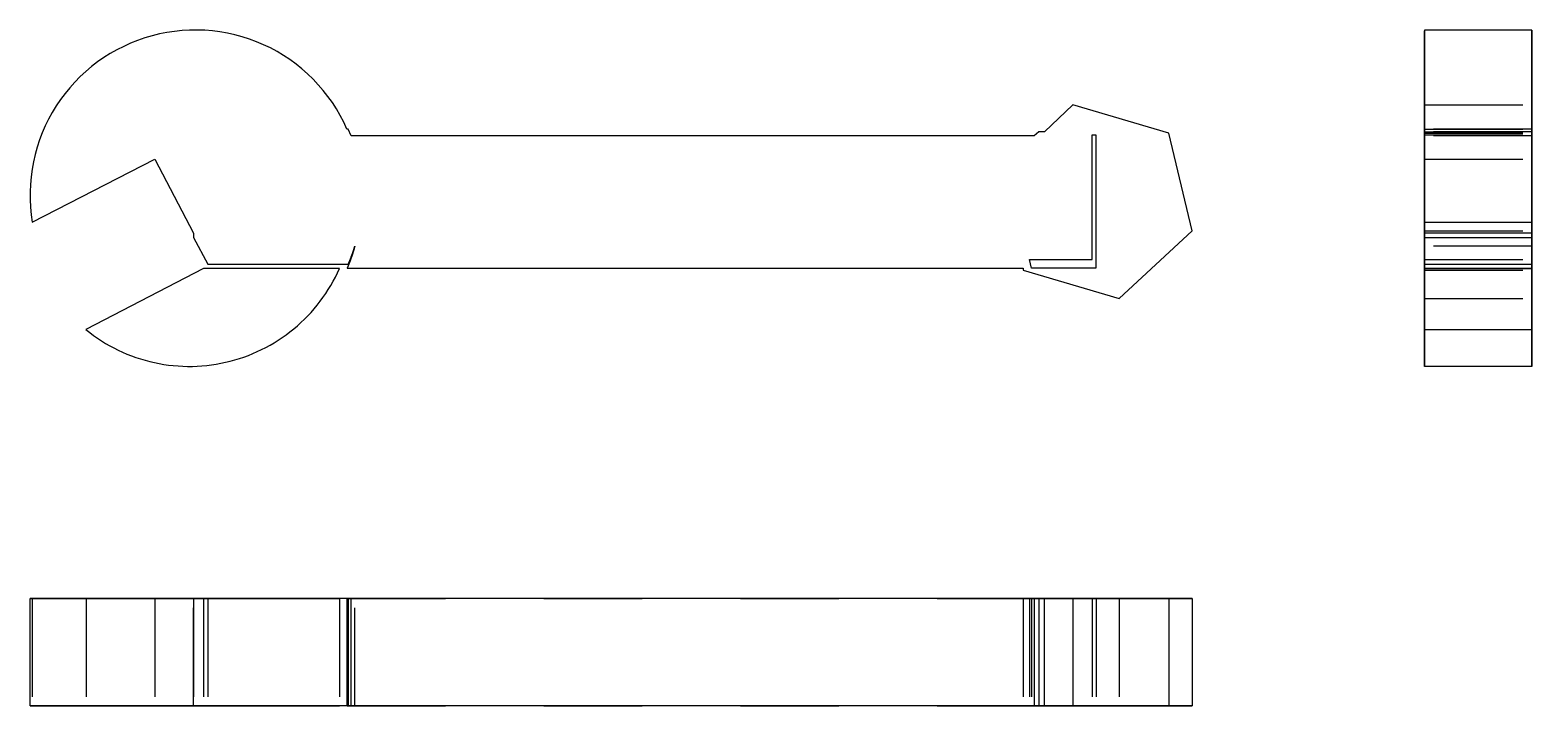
# Model space of a CAD drawing. Extents: x 0 to 1.53, y 0 to 0.69.
import ezdxf

# ---------------------------------------------------------------- set-up
doc = ezdxf.new("R2010")
doc.units = 0
doc.linetypes.add('HIDDEN', pattern=[0.059097, 0.039418, -0.019679])
for name, color, linetype in [('FRONT', 7, 'CONTINUOUS'), ('LEFT', 7, 'CONTINUOUS'), ('LEFT_HID', 7, 'HIDDEN'), ('TOP', 7, 'CONTINUOUS'), ('TOP_HID', 7, 'HIDDEN')]:
    doc.layers.add(name, color=color, linetype=linetype)

msp = doc.modelspace()

# ---------------------------------------------------------------- linework, layer by layer
at = {"layer": 'FRONT'}
for p, q in [((0.154593, 0.687629), (0.146907, 0.686828)), ((0.162307, 0.688077), (0.154593, 0.687629)), ((0.170034, 0.68817), (0.162307, 0.688077)), ((0.177757, 0.687909), (0.170034, 0.68817)), ((0.18546, 0.687293), (0.177757, 0.687909)), ((0.102295, 0.674734), (0.095257, 0.671544)), ((0.109473, 0.677597), (0.102295, 0.674734)), ((0.116774, 0.680128), (0.109473, 0.677597)), ((0.124184, 0.68232), (0.116774, 0.680128)), ((0.131686, 0.68417), (0.124184, 0.68232)), ((0.139266, 0.685674), (0.131686, 0.68417)), ((0.146907, 0.686828), (0.139266, 0.685674)), ((0.193126, 0.686324), (0.18546, 0.687293)), ((0.20074, 0.685003), (0.193126, 0.686324)), ((0.208285, 0.683335), (0.20074, 0.685003)), ((0.215746, 0.681322), (0.208285, 0.683335)), ((0.223106, 0.678968), (0.215746, 0.681322)), ((0.23035, 0.676279), (0.223106, 0.678968)), ((0.237464, 0.67326), (0.23035, 0.676279)), ((0.244431, 0.669918), (0.237464, 0.67326)), ((0.075123, 0.660087), (0.068786, 0.655665)), ((0.081656, 0.664213), (0.075123, 0.660087)), ((0.088372, 0.668035), (0.081656, 0.664213)), ((0.095257, 0.671544), (0.088372, 0.668035)), ((0.251237, 0.666259), (0.244431, 0.669918)), ((0.257868, 0.662292), (0.251237, 0.666259)), ((0.26431, 0.658024), (0.257868, 0.662292)), ((0.27055, 0.653465), (0.26431, 0.658024)), ((0.056754, 0.645971), (0.051084, 0.640721)), ((0.062658, 0.650956), (0.056754, 0.645971)), ((0.068786, 0.655665), (0.062658, 0.650956)), ((0.276573, 0.648624), (0.27055, 0.653465)), ((0.282367, 0.643512), (0.276573, 0.648624)), ((0.287921, 0.638139), (0.282367, 0.643512)), ((0.040498, 0.629467), (0.035603, 0.623487)), ((0.045662, 0.635215), (0.040498, 0.629467)), ((0.051084, 0.640721), (0.045662, 0.635215)), ((0.293222, 0.632516), (0.287921, 0.638139)), ((0.29826, 0.626656), (0.293222, 0.632516)), ((0.303023, 0.620571), (0.29826, 0.626656)), ((0.030988, 0.617289), (0.026663, 0.610885)), ((0.035603, 0.623487), (0.030988, 0.617289)), ((0.307501, 0.614274), (0.303023, 0.620571)), ((0.311686, 0.607778), (0.307501, 0.614274)), ((1.060692, 0.612069), (1.031696, 0.584684)), ((1.158389, 0.583122), (1.060692, 0.612069)), ((0.018917, 0.597517), (0.015512, 0.59058)), ((0.022637, 0.60429), (0.018917, 0.597517)), ((0.026663, 0.610885), (0.022637, 0.60429)), ((0.315567, 0.601096), (0.311686, 0.607778)), ((0.319138, 0.594243), (0.315567, 0.601096)), ((0.01243, 0.583494), (0.009676, 0.576273)), ((0.015512, 0.59058), (0.01243, 0.583494)), ((0.322391, 0.587234), (0.319138, 0.594243)), ((0.323685, 0.587234), (0.322391, 0.587234)), ((0.326474, 0.580326), (0.323685, 0.587234)), ((1.02607, 0.584684), (1.021482, 0.580326)), ((1.031696, 0.584684), (1.02607, 0.584684)), ((1.080347, 0.581313), (1.084212, 0.581313)), ((1.080347, 0.454421), (1.080347, 0.581313)), ((1.084212, 0.581313), (1.084212, 0.445622)), ((1.181909, 0.483615), (1.158389, 0.583122)), ((0.007257, 0.568935), (0.005177, 0.561492)), ((0.009676, 0.576273), (0.007257, 0.568935)), ((1.021482, 0.580326), (0.326474, 0.580326)), ((0.003441, 0.553962), (0.002053, 0.546361)), ((0.002222, 0.492497), (0.126975, 0.556559)), ((0.005177, 0.561492), (0.003441, 0.553962)), ((0.126975, 0.556559), (0.166284, 0.481217)), ((0.001016, 0.538703), (0.000331, 0.531006)), ((0.002053, 0.546361), (0.001016, 0.538703)), ((0.000331, 0.531006), (0, 0.523286)), ((0, 0.523286), (0.000024, 0.515558)), ((0.000024, 0.515558), (0.000403, 0.50784)), ((0.000403, 0.50784), (0.001136, 0.500148)), ((0.001136, 0.500148), (0.002222, 0.492497)), ((0.166284, 0.481217), (0.166284, 0.476872)), ((0.166284, 0.476872), (0.180758, 0.449734)), ((1.107731, 0.414865), (1.181909, 0.483615)), ((0.327011, 0.458079), (0.327118, 0.45837)), ((0.327118, 0.45837), (0.327225, 0.458661)), ((0.327225, 0.458661), (0.327331, 0.458952)), ((0.327387, 0.458315), (0.327266, 0.457957)), ((0.327331, 0.458952), (0.327436, 0.459243)), ((0.327508, 0.458673), (0.327387, 0.458315)), ((0.327436, 0.459243), (0.327541, 0.459535)), ((0.327627, 0.459031), (0.327508, 0.458673)), ((0.327541, 0.459535), (0.327645, 0.459827)), ((0.327746, 0.459389), (0.327627, 0.459031)), ((0.327645, 0.459827), (0.327749, 0.460118)), ((0.327864, 0.459748), (0.327746, 0.459389)), ((0.327749, 0.460118), (0.327853, 0.460411)), ((0.327853, 0.460411), (0.327955, 0.460703)), ((0.327981, 0.460107), (0.327864, 0.459748)), ((0.327955, 0.460703), (0.328058, 0.460995)), ((0.328098, 0.460466), (0.327981, 0.460107)), ((0.328058, 0.460995), (0.32816, 0.461288)), ((0.328213, 0.460826), (0.328098, 0.460466)), ((0.32816, 0.461288), (0.328261, 0.461581)), ((0.328328, 0.461185), (0.328213, 0.460826)), ((0.328261, 0.461581), (0.328362, 0.461874)), ((0.328442, 0.461545), (0.328328, 0.461185)), ((0.328362, 0.461874), (0.328462, 0.462167)), ((0.328555, 0.461906), (0.328442, 0.461545)), ((0.328462, 0.462167), (0.328562, 0.46246)), ((0.328667, 0.462266), (0.328555, 0.461906)), ((0.328562, 0.46246), (0.328661, 0.462754)), ((0.328661, 0.462754), (0.32876, 0.463047)), ((0.328779, 0.462627), (0.328667, 0.462266)), ((0.32876, 0.463047), (0.328858, 0.463341)), ((0.32889, 0.462988), (0.328779, 0.462627)), ((0.328858, 0.463341), (0.328955, 0.463635)), ((0.329, 0.463349), (0.32889, 0.462988)), ((0.328955, 0.463635), (0.329052, 0.463929)), ((0.329109, 0.46371), (0.329, 0.463349)), ((0.329052, 0.463929), (0.329149, 0.464224)), ((0.329218, 0.464072), (0.329109, 0.46371)), ((0.329149, 0.464224), (0.329245, 0.464518)), ((0.329325, 0.464434), (0.329218, 0.464072)), ((0.329245, 0.464518), (0.329341, 0.464813)), ((0.329432, 0.464796), (0.329325, 0.464434)), ((0.329341, 0.464813), (0.329436, 0.465108)), ((0.329538, 0.465158), (0.329432, 0.464796)), ((0.329436, 0.465108), (0.32953, 0.465403)), ((0.32953, 0.465403), (0.329624, 0.465698)), ((0.329643, 0.465521), (0.329538, 0.465158)), ((0.329624, 0.465698), (0.329718, 0.465994)), ((0.329748, 0.465884), (0.329643, 0.465521)), ((0.329718, 0.465994), (0.329811, 0.466289)), ((0.329851, 0.466247), (0.329748, 0.465884)), ((0.329811, 0.466289), (0.329903, 0.466585)), ((0.329954, 0.46661), (0.329851, 0.466247)), ((0.329903, 0.466585), (0.329995, 0.466881)), ((0.330056, 0.466974), (0.329954, 0.46661)), ((0.329995, 0.466881), (0.330086, 0.467177)), ((0.330157, 0.467338), (0.330056, 0.466974)), ((0.330086, 0.467177), (0.330177, 0.467473)), ((0.330258, 0.467702), (0.330157, 0.467338)), ((0.330177, 0.467473), (0.330267, 0.467769)), ((0.330357, 0.468066), (0.330258, 0.467702)), ((0.330267, 0.467769), (0.330357, 0.468066)), ((0.176317, 0.44554), (0.056909, 0.383122)), ((0.314722, 0.44554), (0.176317, 0.44554)), ((0.180758, 0.449734), (0.323685, 0.449734)), ((0.312703, 0.441109), (0.314722, 0.44554)), ((0.322682, 0.445969), (0.322534, 0.445622)), ((0.322534, 0.445622), (1.010034, 0.445622)), ((0.32283, 0.446317), (0.322682, 0.445969)), ((0.322977, 0.446665), (0.32283, 0.446317)), ((0.323123, 0.447013), (0.322977, 0.446665)), ((0.323268, 0.447361), (0.323123, 0.447013)), ((0.323413, 0.44771), (0.323268, 0.447361)), ((0.323557, 0.448059), (0.323413, 0.44771)), ((0.3237, 0.448409), (0.323557, 0.448059)), ((0.323685, 0.449734), (0.323807, 0.450019)), ((0.323842, 0.448758), (0.3237, 0.448409)), ((0.323807, 0.450019), (0.323928, 0.450304)), ((0.323983, 0.449108), (0.323842, 0.448758)), ((0.323928, 0.450304), (0.324049, 0.450589)), ((0.324124, 0.449459), (0.323983, 0.449108)), ((0.324049, 0.450589), (0.32417, 0.450875)), ((0.324264, 0.44981), (0.324124, 0.449459)), ((0.32417, 0.450875), (0.324289, 0.45116)), ((0.324403, 0.450161), (0.324264, 0.44981)), ((0.324289, 0.45116), (0.324409, 0.451446)), ((0.324541, 0.450512), (0.324403, 0.450161)), ((0.324409, 0.451446), (0.324527, 0.451732)), ((0.324527, 0.451732), (0.324646, 0.452019)), ((0.324679, 0.450863), (0.324541, 0.450512)), ((0.324646, 0.452019), (0.324763, 0.452305)), ((0.324816, 0.451215), (0.324679, 0.450863)), ((0.324763, 0.452305), (0.324881, 0.452592)), ((0.324952, 0.451568), (0.324816, 0.451215)), ((0.324881, 0.452592), (0.324997, 0.452879)), ((0.325087, 0.45192), (0.324952, 0.451568)), ((0.324997, 0.452879), (0.325114, 0.453166)), ((0.325221, 0.452273), (0.325087, 0.45192)), ((0.325114, 0.453166), (0.325229, 0.453454)), ((0.325355, 0.452626), (0.325221, 0.452273)), ((0.325229, 0.453454), (0.325345, 0.453741)), ((0.325345, 0.453741), (0.325459, 0.454029)), ((0.325488, 0.45298), (0.325355, 0.452626)), ((0.325459, 0.454029), (0.325573, 0.454317)), ((0.32562, 0.453333), (0.325488, 0.45298)), ((0.325573, 0.454317), (0.325687, 0.454605)), ((0.325751, 0.453687), (0.32562, 0.453333)), ((0.325687, 0.454605), (0.3258, 0.454894)), ((0.325882, 0.454042), (0.325751, 0.453687)), ((0.3258, 0.454894), (0.325913, 0.455182)), ((0.326012, 0.454396), (0.325882, 0.454042)), ((0.325913, 0.455182), (0.326025, 0.455471)), ((0.326141, 0.454751), (0.326012, 0.454396)), ((0.326025, 0.455471), (0.326137, 0.45576)), ((0.326137, 0.45576), (0.326248, 0.456049)), ((0.326269, 0.455106), (0.326141, 0.454751)), ((0.326248, 0.456049), (0.326358, 0.456339)), ((0.326396, 0.455462), (0.326269, 0.455106)), ((0.326358, 0.456339), (0.326468, 0.456628)), ((0.326523, 0.455817), (0.326396, 0.455462)), ((0.326468, 0.456628), (0.326578, 0.456918)), ((0.326649, 0.456173), (0.326523, 0.455817)), ((0.326578, 0.456918), (0.326687, 0.457208)), ((0.326774, 0.456529), (0.326649, 0.456173)), ((0.326687, 0.457208), (0.326796, 0.457498)), ((0.326898, 0.456886), (0.326774, 0.456529)), ((0.326796, 0.457498), (0.326904, 0.457789)), ((0.327022, 0.457243), (0.326898, 0.456886)), ((0.326904, 0.457789), (0.327011, 0.458079)), ((0.327144, 0.4576), (0.327022, 0.457243)), ((0.327266, 0.457957), (0.327144, 0.4576)), ((1.010034, 0.445622), (1.010034, 0.443813)), ((1.010034, 0.443813), (1.107731, 0.414865)), ((1.018504, 0.445622), (1.016474, 0.454421)), ((1.016474, 0.454421), (1.080347, 0.454421)), ((1.084212, 0.445622), (1.018504, 0.445622)), ((0.303361, 0.42403), (0.305883, 0.428195)), ((0.305883, 0.428195), (0.308281, 0.432433)), ((0.308281, 0.432433), (0.310556, 0.436738)), ((0.310556, 0.436738), (0.312703, 0.441109)), ((0.295081, 0.412), (0.297958, 0.415929)), ((0.297958, 0.415929), (0.300719, 0.41994)), ((0.300719, 0.41994), (0.303361, 0.42403)), ((0.282465, 0.397175), (0.285781, 0.400741)), ((0.285781, 0.400741), (0.28899, 0.404403)), ((0.28899, 0.404403), (0.292091, 0.408157)), ((0.292091, 0.408157), (0.295081, 0.412)), ((0.056909, 0.383122), (0.060731, 0.380105)), ((0.264408, 0.380876), (0.268207, 0.383922)), ((0.268207, 0.383922), (0.271915, 0.387077)), ((0.271915, 0.387077), (0.27553, 0.39034)), ((0.27553, 0.39034), (0.279048, 0.393707)), ((0.279048, 0.393707), (0.282465, 0.397175)), ((0.060731, 0.380105), (0.064639, 0.377201)), ((0.064639, 0.377201), (0.068631, 0.374412)), ((0.068631, 0.374412), (0.072702, 0.371741)), ((0.072702, 0.371741), (0.07685, 0.36919)), ((0.07685, 0.36919), (0.081071, 0.366762)), ((0.081071, 0.366762), (0.08536, 0.364458)), ((0.239898, 0.365043), (0.24417, 0.367379)), ((0.24417, 0.367379), (0.248372, 0.36984)), ((0.248372, 0.36984), (0.2525, 0.372422)), ((0.2525, 0.372422), (0.256551, 0.375123)), ((0.256551, 0.375123), (0.260521, 0.377942)), ((0.260521, 0.377942), (0.264408, 0.380876)), ((0.08536, 0.364458), (0.089715, 0.36228)), ((0.089715, 0.36228), (0.094132, 0.36023)), ((0.094132, 0.36023), (0.098607, 0.35831)), ((0.098607, 0.35831), (0.103136, 0.356522)), ((0.103136, 0.356522), (0.107715, 0.354867)), ((0.107715, 0.354867), (0.112341, 0.353346)), ((0.112341, 0.353346), (0.117009, 0.351961)), ((0.117009, 0.351961), (0.121716, 0.350713)), ((0.203647, 0.351023), (0.208344, 0.352307)), ((0.208344, 0.352307), (0.213002, 0.353727)), ((0.213002, 0.353727), (0.217616, 0.355283)), ((0.217616, 0.355283), (0.222183, 0.356973)), ((0.222183, 0.356973), (0.226698, 0.358795)), ((0.226698, 0.358795), (0.231158, 0.360749)), ((0.231158, 0.360749), (0.235559, 0.362832)), ((0.235559, 0.362832), (0.239898, 0.365043)), ((0.121716, 0.350713), (0.126457, 0.349603)), ((0.126457, 0.349603), (0.131228, 0.348632)), ((0.131228, 0.348632), (0.136026, 0.347801)), ((0.136026, 0.347801), (0.140846, 0.347111)), ((0.140846, 0.347111), (0.145684, 0.346561)), ((0.145684, 0.346561), (0.150536, 0.346153)), ((0.150536, 0.346153), (0.155399, 0.345887)), ((0.155399, 0.345887), (0.160266, 0.345763)), ((0.160266, 0.345763), (0.165135, 0.345782)), ((0.165135, 0.345782), (0.170002, 0.345943)), ((0.170002, 0.345943), (0.174862, 0.346245)), ((0.174862, 0.346245), (0.179711, 0.34669)), ((0.179711, 0.34669), (0.184545, 0.347276)), ((0.184545, 0.347276), (0.189359, 0.348003)), ((0.189359, 0.348003), (0.194151, 0.348871)), ((0.194151, 0.348871), (0.198915, 0.349878)), ((0.198915, 0.349878), (0.203647, 0.351023))]:
    msp.add_line(p, q, dxfattribs=at)
at = {"layer": 'LEFT'}
for p, q in [((1.418297, 0.68819), (1.418297, 0.492507)), ((1.527672, 0.68819), (1.418297, 0.68819)), ((1.527672, 0.68819), (1.527672, 0.492507)), ((1.418297, 0.492507), (1.418297, 0.481227)), ((1.418297, 0.492507), (1.527672, 0.492507)), ((1.527672, 0.492507), (1.527672, 0.481227)), ((1.418297, 0.481227), (1.418297, 0.476882)), ((1.527672, 0.481227), (1.418297, 0.481227)), ((1.418297, 0.476882), (1.527672, 0.476882)), ((1.418297, 0.476882), (1.418297, 0.449744)), ((1.527672, 0.481227), (1.527672, 0.476882)), ((1.527672, 0.476882), (1.527672, 0.449744)), ((1.418297, 0.449744), (1.527672, 0.449744)), ((1.418297, 0.449744), (1.418297, 0.445632)), ((1.418297, 0.445632), (1.527672, 0.445632)), ((1.418297, 0.445632), (1.418297, 0.445549)), ((1.418297, 0.445549), (1.527672, 0.445549)), ((1.418297, 0.445549), (1.418297, 0.383132)), ((1.527672, 0.449744), (1.527672, 0.445632)), ((1.527672, 0.445632), (1.527672, 0.445549)), ((1.527672, 0.445549), (1.527672, 0.383132)), ((1.418297, 0.383132), (1.418297, 0.345763)), ((1.418297, 0.383132), (1.527672, 0.383132)), ((1.527672, 0.383132), (1.527672, 0.345763)), ((1.527672, 0.345763), (1.418297, 0.345763))]:
    msp.add_line(p, q, dxfattribs=at)
at = {"layer": 'LEFT_HID', "linetype": 'HIDDEN'}
for p, q in [((1.418297, 0.587244), (1.418297, 0.68819)), ((1.527672, 0.587244), (1.527672, 0.68819)), ((1.418297, 0.583132), (1.418297, 0.612079)), ((1.418297, 0.612079), (1.418297, 0.584694)), ((1.418297, 0.612079), (1.527672, 0.612079)), ((1.527672, 0.583132), (1.527672, 0.612079)), ((1.527672, 0.612079), (1.527672, 0.584694)), ((1.418297, 0.580336), (1.418297, 0.587244)), ((1.418297, 0.586915), (1.418297, 0.587244)), ((1.418297, 0.587244), (1.418297, 0.481227)), ((1.418297, 0.587244), (1.527672, 0.587244)), ((1.527672, 0.587244), (1.418297, 0.587244)), ((1.418297, 0.47902), (1.418297, 0.586915)), ((1.418297, 0.584694), (1.418297, 0.580336)), ((1.418297, 0.584694), (1.527672, 0.584694)), ((1.418297, 0.581322), (1.418297, 0.584694)), ((1.418297, 0.584694), (1.418297, 0.581322)), ((1.527672, 0.584694), (1.418297, 0.584694)), ((1.418297, 0.483625), (1.418297, 0.583132)), ((1.418297, 0.583132), (1.527672, 0.583132)), ((1.418297, 0.581322), (1.418297, 0.445632)), ((1.418297, 0.454431), (1.418297, 0.581322)), ((1.418297, 0.581322), (1.527672, 0.581322)), ((1.418297, 0.581322), (1.527672, 0.581322)), ((1.527672, 0.580336), (1.527672, 0.587244)), ((1.527672, 0.586915), (1.527672, 0.587244)), ((1.527672, 0.587244), (1.527672, 0.481227)), ((1.527672, 0.47902), (1.527672, 0.586915)), ((1.527672, 0.584694), (1.527672, 0.580336)), ((1.527672, 0.581322), (1.527672, 0.584694)), ((1.527672, 0.584694), (1.527672, 0.581322)), ((1.527672, 0.483625), (1.527672, 0.583132)), ((1.527672, 0.581322), (1.527672, 0.445632)), ((1.527672, 0.454431), (1.527672, 0.581322)), ((1.418297, 0.580336), (1.418297, 0.468076)), ((1.527672, 0.580336), (1.418297, 0.580336)), ((1.418297, 0.468076), (1.418297, 0.580336)), ((1.527672, 0.580336), (1.418297, 0.580336)), ((1.418297, 0.580336), (1.418297, 0.547194)), ((1.418297, 0.542918), (1.418297, 0.580336)), ((1.527672, 0.580336), (1.527672, 0.468076)), ((1.527672, 0.468076), (1.527672, 0.580336)), ((1.527672, 0.580336), (1.527672, 0.547194)), ((1.527672, 0.542918), (1.527672, 0.580336)), ((1.418297, 0.556569), (1.418297, 0.492507)), ((1.418297, 0.556569), (1.527672, 0.556569)), ((1.418297, 0.492507), (1.418297, 0.556569)), ((1.527672, 0.556569), (1.527672, 0.492507)), ((1.527672, 0.492507), (1.527672, 0.556569)), ((1.418297, 0.547194), (1.418297, 0.454431)), ((1.418297, 0.454431), (1.418297, 0.542918)), ((1.527672, 0.547194), (1.527672, 0.454431)), ((1.527672, 0.454431), (1.527672, 0.542918)), ((1.418297, 0.414875), (1.418297, 0.483625)), ((1.418297, 0.483625), (1.527672, 0.483625)), ((1.418297, 0.481227), (1.418297, 0.47902)), ((1.527672, 0.414875), (1.527672, 0.483625)), ((1.527672, 0.481227), (1.527672, 0.47902)), ((1.418297, 0.449744), (1.418297, 0.468076)), ((1.527672, 0.468076), (1.418297, 0.468076)), ((1.418297, 0.468076), (1.418297, 0.449744)), ((1.527672, 0.449744), (1.527672, 0.468076)), ((1.527672, 0.468076), (1.527672, 0.449744)), ((1.418297, 0.445632), (1.418297, 0.454431)), ((1.418297, 0.454431), (1.527672, 0.454431)), ((1.418297, 0.454431), (1.527672, 0.454431)), ((1.418297, 0.345763), (1.418297, 0.445549)), ((1.418297, 0.445549), (1.418297, 0.443822)), ((1.418297, 0.443822), (1.418297, 0.414875)), ((1.418297, 0.443822), (1.527672, 0.443822)), ((1.527672, 0.445632), (1.527672, 0.454431)), ((1.527672, 0.345763), (1.527672, 0.445549)), ((1.527672, 0.445549), (1.527672, 0.443822)), ((1.527672, 0.443822), (1.527672, 0.414875)), ((1.418297, 0.414875), (1.527672, 0.414875))]:
    msp.add_line(p, q, dxfattribs=at)
at = {"layer": 'TOP'}
for p, q in [((0.322424, 0.109375), (0, 0.109375)), ((0, 0), (0, 0.109375)), ((0.323718, 0.109375), (0.322424, 0.109375)), ((0.322424, 0), (0.322424, 0.109375)), ((0.326507, 0.109375), (0.323718, 0.109375)), ((0.323718, 0.109375), (0.323718, 0)), ((0.326507, 0), (0.326507, 0.109375)), ((1.021515, 0.109375), (0.326507, 0.109375)), ((1.021515, 0), (1.021515, 0.109375)), ((1.026103, 0.109375), (1.021515, 0.109375)), ((1.026103, 0.109375), (1.026103, 0)), ((1.031729, 0.109375), (1.026103, 0.109375)), ((1.060725, 0.109375), (1.031729, 0.109375)), ((1.031729, 0), (1.031729, 0.109375)), ((1.158422, 0.109375), (1.060725, 0.109375)), ((1.060725, 0.109375), (1.060725, 0)), ((1.181942, 0.109375), (1.158422, 0.109375)), ((1.158422, 0.109375), (1.158422, 0)), ((1.181942, 0.109375), (1.181942, 0)), ((0.322424, 0), (0, 0)), ((0.323718, 0), (0.322424, 0)), ((0.326507, 0), (0.323718, 0)), ((1.021515, 0), (0.326507, 0)), ((1.026103, 0), (1.021515, 0)), ((1.031729, 0), (1.026103, 0)), ((1.060725, 0), (1.031729, 0)), ((1.158422, 0), (1.060725, 0)), ((1.181942, 0), (1.158422, 0))]:
    msp.add_line(p, q, dxfattribs=at)
at = {"layer": 'TOP_HID', "linetype": 'HIDDEN'}
for p, q in [((0, 0.109375), (0.002255, 0.109375)), ((0.002255, 0.109375), (0.127008, 0.109375)), ((0.002255, 0.109375), (0.002255, 0)), ((0.056942, 0.109375), (0.314755, 0.109375)), ((0.056942, 0.109375), (0.056942, 0)), ((0.17635, 0.109375), (0.056942, 0.109375)), ((0.127008, 0.109375), (0.166317, 0.109375)), ((0.127008, 0.109375), (0.127008, 0)), ((0.166317, 0.109375), (0.166317, 0)), ((0.166317, 0.109375), (0.180791, 0.109375)), ((0.166317, 0), (0.166317, 0.109375)), ((0.166317, 0.109375), (0.167468, 0.109375)), ((0.322424, 0.109375), (0.166317, 0.109375)), ((0.167468, 0.109375), (0.322567, 0.109375)), ((0.17635, 0.109375), (0.17635, 0)), ((0.314755, 0.109375), (0.17635, 0.109375)), ((0.180791, 0.109375), (0.180791, 0)), ((0.180791, 0.109375), (0.323718, 0.109375)), ((0.314755, 0.109375), (0.314755, 0)), ((0.322567, 0.109375), (0.322424, 0.109375)), ((0.322567, 0.109375), (0.33039, 0.109375)), ((0.326507, 0.109375), (0.322567, 0.109375)), ((0.33039, 0.109375), (0.322567, 0.109375)), ((0.322567, 0.109375), (0.322567, 0)), ((0.322567, 0.109375), (1.010067, 0.109375)), ((0.323718, 0.109375), (0.33039, 0.109375)), ((0.33039, 0.109375), (0.326507, 0.109375)), ((0.33039, 0), (0.33039, 0.109375)), ((0.98663, 0.109375), (1.009327, 0.109375)), ((1.021515, 0.109375), (0.98663, 0.109375)), ((1.016507, 0.109375), (0.996087, 0.109375)), ((0.996087, 0.109375), (1.033505, 0.109375)), ((1.009327, 0.109375), (1.016507, 0.109375)), ((1.018538, 0.109375), (1.010067, 0.109375)), ((1.010067, 0.109375), (1.010067, 0)), ((1.010067, 0.109375), (1.107765, 0.109375)), ((1.010067, 0.109375), (1.010067, 0)), ((1.018538, 0.109375), (1.016507, 0.109375)), ((1.016507, 0.109375), (1.016507, 0)), ((1.016507, 0.109375), (1.08038, 0.109375)), ((1.018538, 0.109375), (1.018538, 0)), ((1.084245, 0.109375), (1.018538, 0.109375)), ((1.033505, 0.109375), (1.021515, 0.109375)), ((1.028159, 0.109375), (1.08038, 0.109375)), ((1.031729, 0.109375), (1.028159, 0.109375)), ((1.08038, 0.109375), (1.031729, 0.109375)), ((1.08038, 0.109375), (1.084245, 0.109375)), ((1.08038, 0.109375), (1.08038, 0)), ((1.08038, 0.109375), (1.08038, 0)), ((1.084245, 0.109375), (1.084245, 0)), ((1.084245, 0.109375), (1.084245, 0)), ((1.107765, 0.109375), (1.181942, 0.109375)), ((1.107765, 0.109375), (1.107765, 0)), ((0, 0), (0.002255, 0)), ((0.002255, 0), (0.127008, 0)), ((0.056942, 0), (0.314755, 0)), ((0.17635, 0), (0.056942, 0)), ((0.127008, 0), (0.166317, 0)), ((0.166317, 0), (0.180791, 0)), ((0.166317, 0), (0.167468, 0)), ((0.322424, 0), (0.166317, 0)), ((0.167468, 0), (0.322567, 0)), ((0.314755, 0), (0.17635, 0)), ((0.180791, 0), (0.323718, 0)), ((0.322567, 0), (0.322424, 0)), ((0.322567, 0), (0.33039, 0)), ((0.326507, 0), (0.322567, 0)), ((0.33039, 0), (0.322567, 0)), ((0.322567, 0), (1.010067, 0)), ((0.323718, 0), (0.33039, 0)), ((0.33039, 0), (0.326507, 0)), ((0.98663, 0), (1.009327, 0)), ((1.021515, 0), (0.98663, 0)), ((1.016507, 0), (0.996087, 0)), ((0.996087, 0), (1.033505, 0)), ((1.009327, 0), (1.016507, 0)), ((1.018538, 0), (1.010067, 0)), ((1.010067, 0), (1.107765, 0)), ((1.018538, 0), (1.016507, 0)), ((1.016507, 0), (1.08038, 0)), ((1.084245, 0), (1.018538, 0)), ((1.033505, 0), (1.021515, 0)), ((1.028159, 0), (1.08038, 0)), ((1.031729, 0), (1.028159, 0)), ((1.08038, 0), (1.031729, 0)), ((1.08038, 0), (1.084245, 0)), ((1.107765, 0), (1.181942, 0))]:
    msp.add_line(p, q, dxfattribs=at)

doc.saveas('drawing.dxf')
